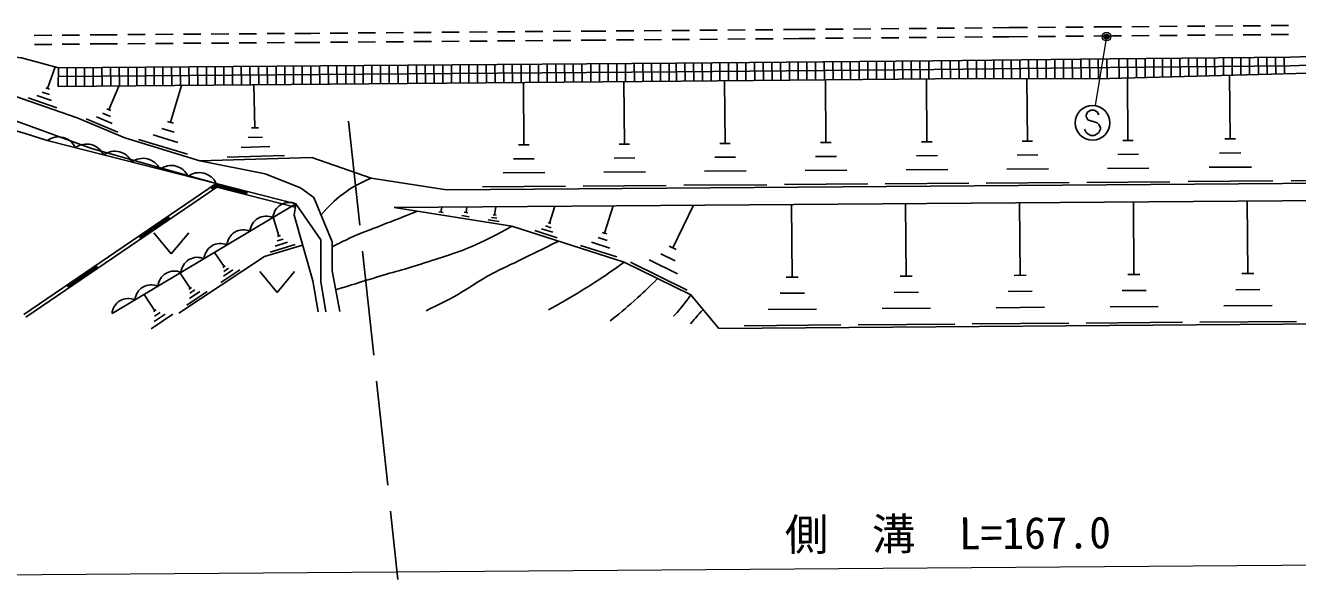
# Model space of a CAD drawing. Units: millimetres at full size, sheet at 1:1000; details may follow other scales. Extents: x 40000 to 680000, y 20000 to 380000.
# Drawn here: x 93657 to 166711, y 251401 to 283203 of the extents above; entities that cross this region are included whole.
import ezdxf
from ezdxf.enums import TextEntityAlignment as Align

# ---------------------------------------------------------------- set-up
doc = ezdxf.new("R2010")
doc.units = ezdxf.units.MM
doc.header["$LTSCALE"] = 1000
doc.header["$PDMODE"] = 32
doc.header["$PDSIZE"] = 500
doc.linetypes.add('DASHED', pattern=[7.5, 6, -1.5])
for name, color, linetype, lineweight in [('M-BGD', 7, 'Continuous', 25), ('M-BMK-ROW', 30, 'DASHED', 25), ('M-STR-HTXT', 7, 'Continuous', 13), ('M-STR-STRC', 7, 'Continuous', 25)]:
    doc.layers.add(name, color=color, linetype=linetype, lineweight=lineweight)
doc.styles.add('ＭＳ ゴシック', font='')
doc.styles.get('ＭＳ ゴシック').set_extended_font_data('MS Gothic')

msp = doc.modelspace()

# ---------------------------------------------------------------- linework, layer by layer
at = {"layer": 'M-BGD'}
for p, q in [((106930, 282728), (105930, 282720)), ((108530, 282739), (107530, 282732)), ((110049, 282750), (109130, 282743)), ((110565, 282754), (110049, 282750)), ((112165, 282766), (111165, 282758)), ((113765, 282779), (112765, 282771)), ((115365, 282792), (114365, 282784)), ((116965, 282804), (115965, 282797)), ((118565, 282817), (117565, 282809)), ((120165, 282830), (119165, 282822)), ((121764, 282843), (120765, 282835)), ((123364, 282855), (122364, 282847)), ((124964, 282868), (123964, 282860)), ((126080, 282877), (125564, 282873)), ((126986, 282884), (126080, 282877)), ((128586, 282896), (127586, 282889)), ((130186, 282909), (129186, 282901)), ((131786, 282921), (130786, 282913)), ((133386, 282934), (132386, 282926)), ((134986, 282946), (133986, 282938)), ((136586, 282958), (135586, 282951)), ((138093, 282970), (137186, 282963)), ((139007, 282978), (138093, 282970)), ((140607, 282993), (139607, 282984)), ((142207, 283007), (141207, 282998)), ((143807, 283021), (142807, 283012)), ((145407, 283036), (144407, 283027)), ((147007, 283050), (146007, 283041)), ((148607, 283064), (147607, 283055)), ((150121, 283078), (149207, 283070)), ((151206, 283086), (150121, 283078)), ((152805, 283098), (151805, 283091)), ((154405, 283111), (153405, 283103)), ((156090, 283123), (155005, 283115)), ((156090, 283123), (156592, 283127)), ((157192, 283132), (158192, 283140)), ((158792, 283145), (159792, 283153)), ((160392, 283157), (161392, 283165)), ((161992, 283170), (162992, 283178)), ((163592, 283182), (164592, 283190)), ((165192, 283195), (166192, 283203)), ((95165, 282638), (94165, 282629)), ((95170, 282118), (94170, 282109)), ((96765, 282653), (95765, 282644)), ((96770, 282133), (95770, 282124)), ((98012, 282665), (97365, 282659)), ((98016, 282145), (97370, 282139)), ((98931, 282671), (98012, 282665)), ((98935, 282151), (98016, 282145)), ((100531, 282682), (99531, 282675)), ((100535, 282162), (99535, 282155)), ((102131, 282694), (101131, 282687)), ((102135, 282174), (101135, 282167)), ((103730, 282705), (102730, 282698)), ((103735, 282185), (102735, 282178)), ((105330, 282716), (104330, 282709)), ((105334, 282196), (104335, 282189)), ((106934, 282208), (105934, 282201)), ((108534, 282219), (107534, 282212)), ((110053, 282230), (109134, 282223)), ((110569, 282234), (110053, 282230)), ((112169, 282246), (111169, 282238)), ((113769, 282259), (112769, 282251)), ((115369, 282272), (114369, 282264)), ((116969, 282284), (115969, 282277)), ((118569, 282297), (117569, 282289)), ((120169, 282310), (119169, 282302)), ((121768, 282323), (120769, 282315)), ((123368, 282335), (122368, 282327)), ((124968, 282348), (123968, 282340)), ((126084, 282357), (125568, 282353)), ((126991, 282364), (126084, 282357)), ((128591, 282376), (127591, 282369)), ((130191, 282389), (129191, 282381)), ((131791, 282401), (130791, 282393)), ((133391, 282414), (132391, 282406)), ((134990, 282426), (133990, 282418)), ((136590, 282438), (135590, 282431)), ((138097, 282450), (137190, 282443)), ((139011, 282458), (138097, 282450)), ((140611, 282473), (139611, 282464)), ((142211, 282487), (141211, 282478)), ((143811, 282501), (142811, 282492)), ((145411, 282516), (144411, 282507)), ((147011, 282530), (146011, 282521)), ((148611, 282544), (147611, 282535)), ((150125, 282558), (149211, 282550)), ((151210, 282566), (150125, 282558)), ((152810, 282578), (151810, 282571)), ((154410, 282591), (153410, 282583)), ((156094, 282603), (155010, 282595)), ((156094, 282603), (156596, 282607)), ((157196, 282612), (158196, 282620)), ((158796, 282625), (159796, 282633)), ((160396, 282637), (161396, 282645)), ((161996, 282650), (162996, 282658)), ((163596, 282662), (164596, 282670)), ((165196, 282675), (166196, 282683)), ((153265, 281261), (153278, 280149)), ((153765, 281267), (153778, 280150)), ((154265, 281272), (154278, 280152)), ((154765, 281278), (154778, 280153)), ((155264, 281284), (155278, 280154)), ((155764, 281290), (155778, 280155)), ((156451, 281297), (156461, 280170)), ((156951, 281301), (156961, 280183)), ((157451, 281306), (157460, 280197)), ((157951, 281310), (157960, 280210)), ((158450, 281314), (158460, 280224)), ((158950, 281319), (158960, 280237)), ((159450, 281323), (159460, 280251)), ((159950, 281328), (159960, 280264)), ((160450, 281332), (160460, 280277)), ((160950, 281337), (160960, 280291)), ((161450, 281341), (161460, 280304)), ((161950, 281346), (161960, 280318)), ((162450, 281350), (162459, 280331)), ((162950, 281355), (162959, 280345)), ((163450, 281359), (163459, 280358)), ((163950, 281364), (163959, 280372)), ((164450, 281368), (164459, 280385)), ((164950, 281373), (164959, 280398)), ((165450, 281377), (165459, 280412)), ((165950, 281382), (165959, 280425)), ((166290, 280885), (178790, 281297)), ((94925, 279584), (95355, 280826)), ((96047, 280778), (96055, 279698)), ((96547, 280782), (96555, 279703)), ((97047, 280786), (97055, 279707)), ((97547, 280789), (97555, 279712)), ((98047, 280793), (98055, 279716)), ((98547, 280797), (98555, 279721)), ((99047, 280800), (99055, 279725)), ((99547, 280804), (99555, 279730)), ((100047, 280808), (100055, 279734)), ((100547, 280812), (100555, 279739)), ((101047, 280815), (101055, 279743)), ((101547, 280819), (101555, 279748)), ((102047, 280823), (102055, 279752)), ((102547, 280826), (102555, 279757)), ((103047, 280830), (103055, 279761)), ((103547, 280834), (103555, 279766)), ((104047, 280837), (104055, 279770)), ((104547, 280841), (104555, 279775)), ((105047, 280845), (105055, 279779)), ((105547, 280848), (105555, 279784)), ((106047, 280852), (106055, 279788)), ((106547, 280856), (106555, 279793)), ((107047, 280859), (107055, 279797)), ((107547, 280863), (107555, 279802)), ((108047, 280867), (108055, 279807)), ((108547, 280871), (108555, 279811)), ((109047, 280874), (109055, 279816)), ((109547, 280878), (109555, 279820)), ((110047, 280882), (110055, 279825)), ((110547, 280885), (110555, 279829)), ((111047, 280889), (111055, 279834)), ((111547, 280893), (111555, 279838)), ((112047, 280896), (112055, 279843)), ((112547, 280900), (112555, 279847)), ((113047, 280904), (113055, 279852)), ((113547, 280907), (113555, 279856)), ((114047, 280911), (114055, 279861)), ((114547, 280915), (114554, 279865)), ((115047, 280919), (115054, 279870)), ((115610, 280423), (131031, 280547)), ((115618, 280923), (115626, 279875)), ((116118, 280927), (116126, 279879)), ((116618, 280931), (116626, 279883)), ((117118, 280935), (117126, 279886)), ((117618, 280939), (117626, 279890)), ((118118, 280943), (118126, 279894)), ((118618, 280947), (118626, 279898)), ((119117, 280951), (119126, 279902)), ((119617, 280955), (119626, 279906)), ((120117, 280959), (120126, 279910)), ((120617, 280963), (120626, 279914)), ((121117, 280967), (121126, 279918)), ((121617, 280971), (121626, 279922)), ((122117, 280975), (122126, 279925)), ((122617, 280979), (122626, 279929)), ((123117, 280983), (123126, 279933)), ((123617, 280987), (123626, 279937)), ((124117, 280991), (124126, 279941)), ((124617, 280995), (124626, 279945)), ((125117, 280999), (125126, 279949)), ((125617, 281003), (125626, 279953)), ((126117, 281007), (126126, 279957)), ((126617, 281011), (126626, 279961)), ((127117, 281015), (127126, 279964)), ((127617, 281019), (127626, 279968)), ((128117, 281023), (128126, 279972)), ((128617, 281027), (128626, 279976)), ((129117, 281031), (129126, 279980)), ((129617, 281035), (129626, 279984)), ((130117, 281039), (130126, 279988)), ((130617, 281043), (130626, 279992)), ((131027, 281047), (131036, 279995)), ((131031, 280547), (145820, 280674)), ((131527, 281051), (131536, 279999)), ((132027, 281055), (132036, 280004)), ((132527, 281060), (132536, 280009)), ((133027, 281064), (133036, 280013)), ((133527, 281068), (133536, 280018)), ((134027, 281072), (134036, 280022)), ((134527, 281077), (134536, 280027)), ((135027, 281081), (135036, 280032)), ((135527, 281085), (135536, 280036)), ((136027, 281090), (136036, 280041)), ((136527, 281094), (136536, 280046)), ((137027, 281098), (137036, 280050)), ((137527, 281102), (137536, 280055)), ((138027, 281107), (138036, 280060)), ((138527, 281111), (138536, 280064)), ((139027, 281115), (139036, 280069)), ((139527, 281120), (139536, 280074)), ((140027, 281124), (140036, 280078)), ((140527, 281128), (140536, 280083)), ((141027, 281132), (141036, 280088)), ((141527, 281137), (141536, 280092)), ((142027, 281141), (142036, 280097)), ((142527, 281145), (142536, 280102)), ((143027, 281150), (143036, 280106)), ((143527, 281154), (143536, 280111)), ((144027, 281158), (144036, 280116)), ((144527, 281163), (144536, 280120)), ((145027, 281167), (145036, 280125)), ((145527, 281171), (145536, 280130)), ((145820, 280674), (155931, 280792)), ((146265, 281179), (146277, 280134)), ((146765, 281185), (146777, 280135)), ((147265, 281191), (147277, 280136)), ((147765, 281197), (147777, 280137)), ((148265, 281202), (148277, 280138)), ((148765, 281208), (148777, 280139)), ((149265, 281214), (149277, 280140)), ((149765, 281220), (149777, 280141)), ((150265, 281226), (150277, 280143)), ((150765, 281232), (150777, 280144)), ((151265, 281237), (151277, 280145)), ((151765, 281243), (151778, 280146)), ((152265, 281249), (152278, 280147)), ((152765, 281255), (152778, 280148)), ((155931, 280792), (166290, 280885)), ((95543, 280275), (115610, 280423)), ((122276, 276346), (122250, 279926)), ((128052, 276390), (128025, 279971)), ((133832, 276435), (133806, 280020)), ((139621, 276482), (139595, 280074)), ((145420, 276529), (145393, 280128)), ((151198, 276561), (151171, 280145)), ((156972, 276602), (156946, 280183)), ((162837, 276691), (162811, 280341)), ((95148, 278889), (94320, 279175)), ((95037, 279236), (94623, 279380)), ((95029, 279548), (94822, 279620)), ((98440, 278369), (99016, 279725)), ((101986, 277645), (102628, 279758)), ((106838, 277328), (106766, 279795)), ((95467, 278470), (93811, 279042)), ((98553, 278321), (98327, 278417)), ((98960, 277082), (97152, 277850)), ((98636, 277575), (97732, 277959)), ((98538, 277972), (98086, 278164)), ((102162, 277592), (101810, 277699)), ((102405, 276493), (100997, 276921)), ((102196, 277069), (101492, 277283)), ((107044, 277334), (106633, 277322)), ((102967, 275809), (100150, 276665)), ((107692, 276255), (106048, 276207)), ((107265, 276791), (106443, 276767)), ((122575, 276349), (121978, 276344)), ((128350, 276392), (127753, 276388)), ((134131, 276437), (133533, 276433)), ((139921, 276484), (139322, 276480)), ((145720, 276532), (145120, 276527)), ((151496, 276564), (150899, 276559)), ((157270, 276604), (156674, 276600)), ((163142, 276693), (162533, 276689)), ((108531, 275731), (105241, 275635)), ((122879, 275555), (121685, 275546)), ((128654, 275598), (127460, 275590)), ((134435, 275643), (133240, 275634)), ((140226, 275688), (139029, 275679)), ((146026, 275734), (144826, 275725)), ((151801, 275770), (150606, 275761)), ((157575, 275811), (156381, 275802)), ((163452, 275885), (162235, 275876)), ((123481, 274764), (121095, 274746)), ((129257, 274807), (126869, 274789)), ((135039, 274850), (132649, 274833)), ((140831, 274894), (138436, 274877)), ((146631, 274939), (144232, 274921)), ((152404, 274978), (150015, 274960)), ((158177, 275020), (155790, 275002)), ((164066, 275078), (161633, 275060)), ((93569, 266622), (104616, 274131)), ((104342, 273897), (104623, 274088)), ((104631, 274044), (104365, 273863)), ((104387, 273830), (104639, 274001)), ((104646, 273958), (104410, 273797)), ((104616, 274131), (109190, 272966)), ((106372, 273642), (104623, 274088)), ((104631, 274044), (106362, 273603)), ((106352, 273565), (104639, 274001)), ((104646, 273958), (106342, 273526)), ((117838, 273777), (230651, 274607)), ((124680, 273977), (119907, 273942)), ((130457, 274020), (125681, 273985)), ((136240, 274062), (131459, 274027)), ((142034, 274105), (137244, 274070)), ((147837, 274148), (143038, 274112)), ((153604, 274190), (148826, 274155)), ((159377, 274233), (154602, 274198)), ((165288, 274276), (160422, 274240)), ((171294, 274320), (166335, 274284)), ((93681, 266456), (104654, 273915)), ((104320, 273930), (104432, 273764)), ((104654, 273915), (109141, 272772)), ((106382, 273681), (106332, 273487)), ((114839, 272755), (228549, 273592)), ((109190, 272966), (98629, 266662)), ((117637, 272465), (117404, 272502)), ((117521, 272483), (117567, 272775)), ((118961, 272471), (119011, 272785)), ((120600, 272322), (120675, 272798)), ((123753, 271861), (124061, 272823)), ((126913, 271288), (127412, 272847)), ((130827, 270441), (132028, 272881)), ((137690, 268763), (137657, 272923)), ((144234, 268813), (144202, 272971)), ((150776, 268863), (150744, 273019)), ((157316, 268913), (157283, 273067)), ((163853, 268963), (163821, 273115)), ((100207, 271086), (101861, 272210)), ((100230, 271053), (101884, 272177)), ((100252, 271020), (101906, 272144)), ((100275, 270986), (101929, 272111)), ((101951, 272078), (101839, 272243)), ((108216, 271124), (107892, 272191)), ((119138, 272228), (118718, 272294)), ((119066, 272454), (118856, 272487)), ((120867, 271955), (120233, 272055)), ((120734, 272138), (120417, 272189)), ((120680, 272310), (120521, 272335)), ((123833, 271835), (123673, 271887)), ((100185, 271119), (100297, 270953)), ((101033, 271299), (102033, 270099)), ((102033, 270099), (103033, 271299)), ((108305, 271151), (108127, 271097)), ((124189, 271014), (122907, 271425)), ((123937, 271331), (123296, 271536)), ((123845, 271596), (123524, 271698)), ((127042, 271246), (126783, 271329)), ((109143, 270628), (107720, 270197)), ((108715, 270757), (108004, 270542)), ((108466, 270940), (108110, 270833)), ((127619, 269915), (125540, 270581)), ((127210, 270428), (126171, 270761)), ((127061, 270858), (126542, 271025)), ((131030, 270340), (130623, 270541)), ((105063, 269361), (104519, 270178)), ((131653, 268013), (128399, 269614)), ((131106, 268955), (129479, 269756)), ((130967, 269698), (130153, 270098)), ((96072, 268275), (97726, 269399)), ((96095, 268242), (97749, 269366)), ((96117, 268209), (97771, 269333)), ((96140, 268176), (97794, 269300)), ((97816, 269267), (97704, 269432)), ((103116, 268120), (102535, 268994)), ((105969, 269179), (104880, 268454)), ((105131, 269406), (104995, 269316)), ((105576, 269179), (105032, 268817)), ((105319, 269270), (105047, 269089)), ((107108, 269076), (108108, 267876)), ((108108, 267876), (109108, 269076)), ((151123, 268865), (150430, 268860)), ((157662, 268915), (156970, 268910)), ((164199, 268965), (163507, 268960)), ((96050, 268308), (96162, 268143)), ((103189, 268169), (103043, 268072)), ((138036, 268765), (137343, 268760)), ((144581, 268815), (143888, 268810)), ((101093, 266831), (100473, 267763)), ((104086, 267926), (102921, 267151)), ((103665, 267926), (103083, 267539)), ((103391, 268023), (103100, 267829)), ((138390, 267843), (137004, 267833)), ((144935, 267894), (143548, 267883)), ((151476, 267944), (150091, 267933)), ((158016, 267995), (156631, 267984)), ((164552, 268045), (163168, 268034)), ((101171, 266883), (101016, 266779)), ((101386, 266727), (101076, 266520)), ((139091, 266924), (136318, 266903)), ((145635, 266975), (142863, 266954)), ((152176, 267026), (149405, 267004)), ((158715, 267077), (155945, 267055)), ((165252, 267128), (162483, 267106)), ((102128, 266623), (100885, 265796)), ((101680, 266623), (101058, 266210)), ((133475, 265806), (213822, 266435)), ((140485, 266011), (134938, 265967)), ((147028, 266062), (141484, 266019)), ((153569, 266113), (148027, 266070)), ((160107, 266164), (154568, 266121)), ((166643, 266216), (161106, 266172))]:
    msp.add_line(p, q, dxfattribs=at)
for points in [[(95547, 280775), (95537, 279694), (115601, 279875), (131312, 279997), (145880, 280133), (155906, 280155), (175912, 280693), (196845, 280956), (208014, 281063), (207926, 282136)], [(207926, 282136), (192886, 281985), (178757, 281796), (166279, 281385), (155951, 281292)], [(117838, 273777), (113512, 274438), (110111, 275627), (103669, 275439), (99361, 276748), (96634, 277907), (87685, 281002), (86822, 281700)], [(86822, 281700), (91066, 281592), (93433, 281337), (95547, 280775)], [(95547, 280775), (115618, 280923), (131027, 281047), (145765, 281173), (155951, 281292)], [(71124, 273939), (73753, 274854), (83272, 278607), (84891, 279175), (86939, 279653), (88811, 279282), (97446, 276141), (104616, 274131)], [(104616, 274131), (94910, 276592), (93633, 276996), (91165, 277718), (87734, 278345), (86551, 278242), (84919, 277534), (75997, 274109), (73773, 273266), (71135, 272494)], [(103669, 275439), (107429, 274685), (109450, 273877), (110222, 273319), (111268, 270790), (111264, 269117), (111707, 266781)], [(110904, 266773), (110613, 268501), (110621, 270898), (109190, 272966), (109082, 272319), (110159, 268547), (110475, 266769)], [(133475, 265806), (131875, 267736), (128045, 269621), (121594, 271688), (114839, 272755)], [(109572, 270601), (107378, 269936), (102472, 266693)]]:
    msp.add_lwpolyline(points, dxfattribs=at)
for centre, radius, start, end in [((95554, 275737), 1070, 24.54378, 126.99494), ((97172, 275327), 1070, 24.54378, 126.99494), ((98790, 274917), 1070, 24.54378, 126.99494), ((100407, 274507), 1070, 24.54378, 126.99494), ((102025, 274096), 1070, 24.54378, 126.99494), ((103642, 273686), 1070, 24.54378, 126.99494), ((108806, 272109), 939, 65.85095, 175.81087), ((107486, 271321), 939, 65.85095, 175.81087), ((106166, 270533), 939, 65.85095, 175.81087), ((104846, 269745), 939, 65.85095, 175.81087), ((103526, 268957), 939, 65.85095, 175.81087), ((102205, 268169), 939, 65.85095, 175.81087), ((100885, 267381), 939, 65.85095, 175.81087), ((99565, 266593), 939, 65.85095, 175.81087)]:
    msp.add_arc(centre, radius, start, end, dxfattribs=at)
for points, knots in [([(110633, 272325), (111152, 272912), (111343, 273119), (111883, 273527), (112465, 273965), (112745, 274087), (113512, 274438)], [0, 0, 0, 0, 1, 1, 1, 2, 2, 2, 2]), ([(116171, 272545), (115174, 272153), (114922, 272054), (114123, 271736), (113396, 271446), (112974, 271318), (112265, 270989), (111871, 270805), (111737, 270743), (111267, 270497)], [0, 0, 0, 0, 1, 1, 1, 2, 2, 2, 3, 3, 3, 3]), ([(121594, 271688), (120635, 271142), (120337, 270987), (119497, 270610), (118395, 270115), (117731, 269951), (116583, 269576), (115426, 269199), (114761, 269045), (113598, 268688), (112766, 268433), (112502, 268351), (111471, 268023)], [0, 0, 0, 0, 1, 1, 1, 2, 2, 2, 3, 3, 3, 4, 4, 4, 4]), ([(124284, 270826), (123174, 270286), (122894, 270150), (122006, 269711), (121294, 269359), (120881, 269189), (120186, 268807), (119492, 268425), (119150, 268134), (118460, 267746), (117773, 267360), (117529, 267243), (116663, 266827)], [0, 0, 0, 0, 1, 1, 1, 2, 2, 2, 3, 3, 3, 4, 4, 4, 4]), ([(128045, 269621), (127241, 269044), (127024, 268882), (126345, 268446), (125817, 268107), (125516, 267927), (124975, 267609), (124479, 267318), (124315, 267227), (123693, 266883)], [0, 0, 0, 0, 1, 1, 1, 2, 2, 2, 3, 3, 3, 3]), ([(129955, 268681), (129425, 268145), (129275, 268001), (128820, 267584), (128223, 267036), (128006, 266867), (127236, 266243)], [0, 0, 0, 0, 1, 1, 1, 2, 2, 2, 2]), ([(131875, 267736), (131586, 267347), (131510, 267235), (131251, 266935), (131107, 266767), (131058, 266711), (130873, 266514)], [0, 0, 0, 0, 1, 1, 1, 2, 2, 2, 2])]:
    msp.add_open_spline(points, degree=3, knots=knots, dxfattribs=at)
msp.add_open_spline([(132569, 266899), (132209, 266490), (132209, 266490), (131849, 266081)], degree=3, dxfattribs=at)
at = {"layer": 'M-BMK-ROW'}
msp.add_line((112207, 277702), (115046, 251401), dxfattribs=at)
at = {"layer": 'M-STR-HTXT'}
for p, q in [((155736, 282563), (155096, 278603)), ((71294, 251506), (231368, 252719))]:
    msp.add_line(p, q, dxfattribs=at)
for radius in [150, 120, 90, 60, 30, 20]:
    msp.add_circle((155736, 282563), radius, dxfattribs=at)
msp.add_point((155736, 282563), dxfattribs=at)
at = {"layer": 'M-STR-STRC'}
for p, q in [((154845, 278339), (154663, 278248)), ((155027, 278339), (154845, 278339)), ((155209, 278248), (155027, 278339)), ((154663, 278248), (154572, 278066)), ((154572, 278066), (154572, 277975)), ((154572, 277975), (154663, 277793)), ((154663, 277793), (155209, 277612)), ((155300, 278066), (155209, 278248)), ((155209, 277612), (155300, 277521)), ((154572, 277066), (154481, 277248)), ((154663, 276975), (154572, 277066)), ((154845, 276884), (154663, 276975)), ((155027, 276884), (154845, 276884)), ((155209, 276975), (155027, 276884)), ((155300, 277066), (155209, 276975)), ((155300, 277521), (155390, 277339)), ((155390, 277248), (155300, 277066)), ((155390, 277339), (155390, 277248))]:
    msp.add_line(p, q, dxfattribs=at)
msp.add_circle((154936, 277612), 1000, dxfattribs=at)

# ---------------------------------------------------------------- texts
at = {"layer": 'M-STR-HTXT', "style": 'ＭＳ ゴシック'}
msp.add_text('側\u3000溝\u3000L=167.0', height=1833, rotation=0.434, dxfattribs=at).set_placement((146640, 252577), align=Align.BOTTOM_CENTER)

doc.saveas('drawing.dxf')
